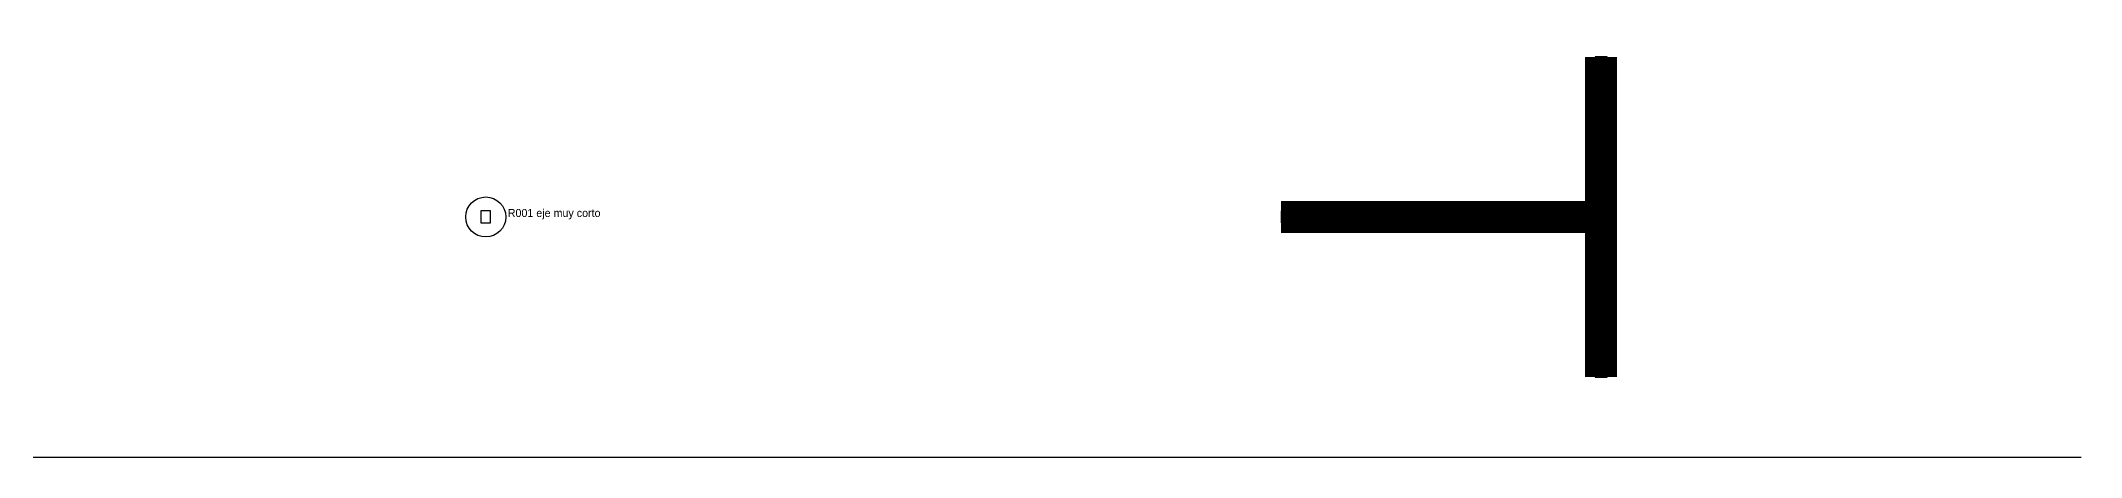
# Model space of a CAD drawing. Header units: metres. Extents: x 0 to 100, y -3 to 5.
# Drawn here: x 74.5 to 100, y -3 to 2.2 of the extents above; entities that cross this region are included whole.
import ezdxf

# ---------------------------------------------------------------- set-up
doc = ezdxf.new("R2010")
doc.units = ezdxf.units.M
doc.layers.add('00', color=8, linetype='Continuous')
doc.layers.add('REVISION', color=1, linetype='Continuous')
for name, color, linetype, transparency in [('Cimiento corrido CC-PRUEBA1 de 0.40 x 0.20 m', 2, 'Continuous', 0.5), ('N1 Muro de 15cm', 1, 'Continuous', 0.5), ('N1 Muro de 15cm - Vano puerta', 42, 'Continuous', 0.5)]:
    doc.layers.add(name, color=color, linetype=linetype, transparency=transparency)

# ---------------------------------------------------------------- blocks, each defined once
blk = doc.blocks.new('xMuro 15')
blk.add_hatch(color=256).paths.add_polyline_path([(0, -0.075), (1, -0.075), (1, 0.075), (0, 0.075)])
blk.add_lwpolyline([(0, -0.075), (1, -0.075), (1, 0.075), (0, 0.075)], close=True)
at = {"color": 250, "flags": 1}
for tag, p in [('ID', (0, -0.175)), ('TIPO', (0, -0.275)), ('ESPESOR', (0, -0.375)), ('LARGO', (0, -0.475)), ('ALTO', (0, -0.575)), ('AREA', (0, -0.675))]:
    blk.add_attdef(tag, p, '', height=0.08, dxfattribs=at)

msp = doc.modelspace()

# ---------------------------------------------------------------- linework, layer by layer
at = {"layer": '00'}
for p, q in [((93, 0.075), (90, 0.075)), ((90, 0.075), (90, -0.075)), ((93, -0.075), (93, 0.075)), ((90, -0.075), (93, -0.075)), ((0, -3), (100, -3))]:
    msp.add_line(p, q, dxfattribs=at)
for points in [[(93.925, -2), (94.075, -2), (94.075, 2), (93.925, 2)], [(80, -0.075), (80.12, -0.075), (80.12, 0.075), (80, 0.075)]]:
    msp.add_lwpolyline(points, close=True, dxfattribs=at)
at = {"layer": 'Cimiento corrido CC-PRUEBA1 de 0.40 x 0.20 m', "const_width": 0.4}
for points in [[(94, -2), (94, 2)], [(90, 0), (93.8, 0)]]:
    msp.add_lwpolyline(points, dxfattribs=at)
at = {"layer": 'REVISION', "color": 1}
msp.add_circle((80.06, 0), 0.25, dxfattribs=at)

# ---------------------------------------------------------------- block references
at = {"layer": 'N1 Muro de 15cm', "xscale": 4, "rotation": 90}
msp.add_blockref('xMuro 15', (94, -2), dxfattribs=at)
at = {"layer": 'N1 Muro de 15cm', "xscale": 3}
msp.add_blockref('xMuro 15', (90, 0), dxfattribs=at)
at = {"layer": 'N1 Muro de 15cm - Vano puerta', "xscale": 0.9249999999999972}
msp.add_blockref('xMuro 15', (93, 0), dxfattribs=at)

# ---------------------------------------------------------------- texts
at = {"layer": 'REVISION', "color": 1}
msp.add_text('R001 eje muy corto', height=0.1, dxfattribs=at).set_placement((80.335, 0))

doc.saveas('drawing.dxf')
